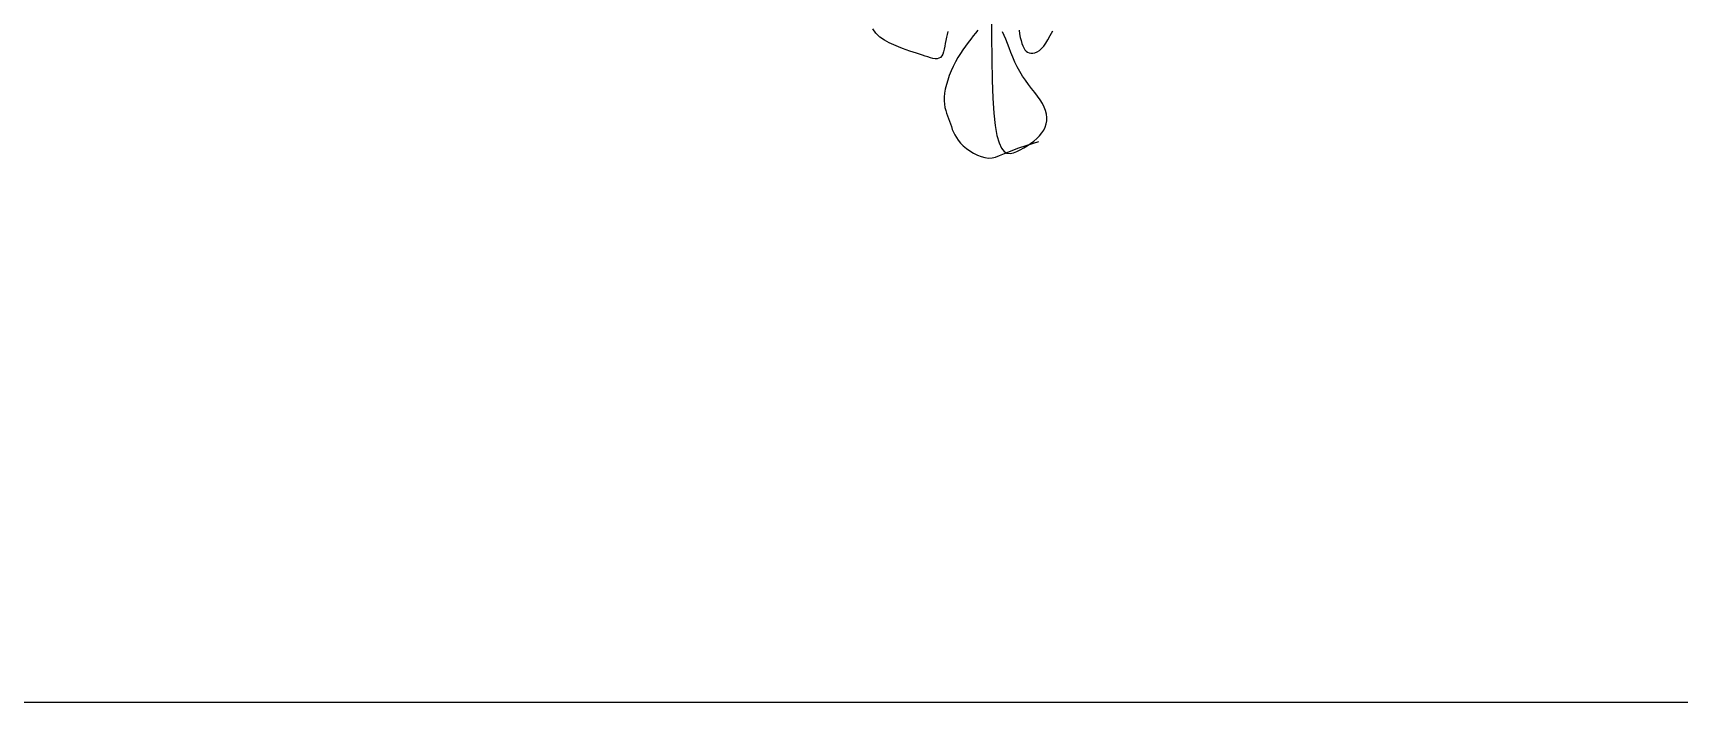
# Model space of a CAD drawing. Header units: millimetres. Extents: x 284148 to 331264, y 78716 to 101523.
# Drawn here: x 303665 to 306165, y 96471 to 97488 of the extents above; entities that cross this region are included whole.
import ezdxf

# ---------------------------------------------------------------- set-up
doc = ezdxf.new("R2010")
doc.units = ezdxf.units.MM
doc.layers.add('www.cad-blocks.net', color=7, linetype='Continuous')

# ---------------------------------------------------------------- blocks, each defined once
blk = doc.blocks.new('A$C6F4E7DED')
for p, q in [((984.5, 226.9), (984.8, 186)), ((809.5, 189.6), (804.9, 196.5)), ((815.5, 183.8), (809.5, 189.6)), ((822.3, 179.1), (815.5, 183.8)), ((829.6, 175.1), (822.3, 179.1)), ((836.8, 171.8), (829.6, 175.1)), ((915.6, 178.8), (914.8, 174.2)), ((916.5, 183.4), (915.6, 178.8)), ((917.6, 187.8), (916.5, 183.4)), ((918.8, 192.1), (917.6, 187.8)), ((949.7, 175.5), (945.7, 170.2)), ((953.6, 180.6), (949.7, 175.5)), ((957.3, 185.4), (953.6, 180.6)), ((960.8, 189.8), (957.3, 185.4)), ((964.1, 194), (960.8, 189.8)), ((984.8, 186), (985.3, 149.9)), ((1004.2, 186.4), (1001.6, 191.7)), ((1006.8, 180.5), (1004.2, 186.4)), ((1009.3, 174.1), (1006.8, 180.5)), ((1026.8, 194.4), (1027.7, 188.5)), ((1027.7, 188.5), (1028.7, 183.2)), ((1028.7, 183.2), (1029.9, 178.4)), ((1029.9, 178.4), (1031.1, 174.1)), ((1067.6, 174.4), (1070.8, 179.8)), ((1070.8, 179.8), (1074.2, 186.1)), ((1074.2, 186.1), (1078.4, 193.1)), ((843.5, 169), (836.8, 171.8)), ((849.8, 166.5), (843.5, 169)), ((855.6, 164.3), (849.8, 166.5)), ((861.1, 162.5), (855.6, 164.3)), ((866.2, 160.8), (861.1, 162.5)), ((871, 159.2), (866.2, 160.8)), ((875.6, 157.8), (871, 159.2)), ((880, 156.3), (875.6, 157.8)), ((884.3, 154.9), (880, 156.3)), ((888.4, 153.5), (884.3, 154.9)), ((892.3, 152.3), (888.4, 153.5)), ((896, 151.4), (892.3, 152.3)), ((899.4, 150.9), (896, 151.4)), ((902.5, 150.9), (899.4, 150.9)), ((905.2, 151.5), (902.5, 150.9)), ((907.5, 152.9), (905.2, 151.5)), ((909.4, 155.1), (907.5, 152.9)), ((910.9, 158), (909.4, 155.1)), ((912.1, 161.5), (910.9, 158)), ((913.1, 165.4), (912.1, 161.5)), ((914, 169.7), (913.1, 165.4)), ((914.8, 174.2), (914, 169.7)), ((933.9, 152.5), (930.3, 146)), ((937.8, 158.7), (933.9, 152.5)), ((941.7, 164.6), (937.8, 158.7)), ((945.7, 170.2), (941.7, 164.6)), ((1011.9, 167.3), (1009.3, 174.1)), ((1014.6, 160.2), (1011.9, 167.3)), ((1017.5, 153), (1014.6, 160.2)), ((1020.6, 145.7), (1017.5, 153)), ((1031.1, 174.1), (1032.4, 170.4)), ((1032.4, 170.4), (1033.9, 167.2)), ((1033.9, 167.2), (1035.6, 164.6)), ((1035.6, 164.6), (1037.5, 162.4)), ((1037.5, 162.4), (1039.6, 160.8)), ((1039.6, 160.8), (1042, 159.8)), ((1042, 159.8), (1044.8, 159.2)), ((1044.8, 159.2), (1047.8, 159.3)), ((1047.8, 159.3), (1051, 159.9)), ((1051, 159.9), (1054.3, 161.3)), ((1054.3, 161.3), (1057.7, 163.3)), ((1057.7, 163.3), (1061.1, 166.2)), ((1061.1, 166.2), (1064.4, 169.8)), ((1064.4, 169.8), (1067.6, 174.4)), ((920.9, 125.4), (918.5, 118.4)), ((923.7, 132.4), (920.9, 125.4)), ((926.9, 139.3), (923.7, 132.4)), ((930.3, 146), (926.9, 139.3)), ((985.3, 149.9), (986, 118.3)), ((1024, 138.5), (1020.6, 145.7)), ((1027.9, 131.4), (1024, 138.5)), ((1032.1, 124.6), (1027.9, 131.4)), ((914.8, 104.8), (913.7, 98.4)), ((916.4, 111.5), (914.8, 104.8)), ((918.5, 118.4), (916.4, 111.5)), ((986, 118.3), (987.2, 91.1)), ((1036.6, 118.1), (1032.1, 124.6)), ((1041.3, 111.8), (1036.6, 118.1)), ((1046, 105.7), (1041.3, 111.8)), ((1050.6, 99.8), (1046, 105.7)), ((913.1, 92.3), (913, 86.8)), ((913, 86.8), (913.5, 81.6)), ((913.7, 98.4), (913.1, 92.3)), ((913.5, 81.6), (914.3, 76.8)), ((914.3, 76.8), (915.4, 72.3)), ((987.2, 91.1), (988.7, 68.2)), ((1054.9, 94), (1050.6, 99.8)), ((1058.9, 88.4), (1054.9, 94)), ((1062.3, 82.9), (1058.9, 88.4)), ((1065, 77.5), (1062.3, 82.9)), ((1067, 72.1), (1065, 77.5)), ((915.4, 72.3), (916.8, 68)), ((916.8, 68), (918.2, 63.9)), ((918.2, 63.9), (919.8, 59.9)), ((919.8, 59.9), (921.3, 55.8)), ((921.3, 55.8), (922.7, 51.8)), ((922.7, 51.8), (924.1, 47.7)), ((988.7, 68.2), (990.7, 49.3)), ((1066.6, 47.1), (1068.1, 51.8)), ((1068.3, 66.9), (1067, 72.1)), ((1068.1, 51.8), (1068.9, 56.7)), ((1069, 61.7), (1068.3, 66.9)), ((1068.9, 56.7), (1069, 61.7)), ((924.1, 47.7), (925.5, 43.6)), ((925.5, 43.6), (927.2, 39.5)), ((927.2, 39.5), (929.2, 35.3)), ((929.2, 35.3), (931.6, 31.1)), ((931.6, 31.1), (934.5, 27)), ((934.5, 27), (938, 22.8)), ((990.7, 49.3), (993.3, 34.4)), ((993.3, 34.4), (996.4, 23.1)), ((1039.2, 19.8), (1056.7, 25.3)), ((1044.4, 22.2), (1049.3, 25.9)), ((1049.3, 25.9), (1053.8, 29.8)), ((1053.8, 29.8), (1057.9, 33.8)), ((1057.9, 33.8), (1061.5, 38.1)), ((1061.5, 38.1), (1064.4, 42.5)), ((1064.4, 42.5), (1066.6, 47.1)), ((938, 22.8), (942.2, 18.6)), ((942.2, 18.6), (947, 14.6)), ((947, 14.6), (952.3, 10.8)), ((952.3, 10.8), (957.9, 7.4)), ((957.9, 7.4), (963.6, 4.4)), ((963.6, 4.4), (969.4, 2.2)), ((969.4, 2.2), (975.1, 0.6)), ((975.1, 0.6), (980.6, 0)), ((980.6, 0), (985.8, 0.3)), ((985.8, 0.3), (991.2, 1.6)), ((991.2, 1.6), (997.3, 3.8)), ((996.4, 23.1), (1000, 15.2)), ((997.3, 3.8), (1004.6, 6.7)), ((1000, 15.2), (1004, 10.1)), ((1004, 10.1), (1008.5, 7.5)), ((1004.6, 6.7), (1013.7, 10.4)), ((1008.5, 7.5), (1013.3, 6.8)), ((1013.3, 6.8), (1018.3, 7.7)), ((1013.7, 10.4), (1025, 14.8)), ((1018.3, 7.7), (1023.4, 9.8)), ((1023.4, 9.8), (1028.7, 12.5)), ((1025, 14.8), (1039.2, 19.8)), ((1028.7, 12.5), (1034, 15.5)), ((1034, 15.5), (1039.3, 18.7)), ((1039.3, 18.7), (1044.4, 22.2))]:
    blk.add_line(p, q)
blk = doc.blocks.new('FORMAT')
at = {"color": 155, "true_color": 0x546d8e}
blk.add_line((287877.4, 96471.4), (331264, 96471.4), dxfattribs=at)

msp = doc.modelspace()

# ---------------------------------------------------------------- block references
msp.add_blockref('A$C6F4E7DED', (304136, 97297.7))
at = {"layer": 'www.cad-blocks.net'}
msp.add_blockref('FORMAT', (0, 0), dxfattribs=at)

doc.saveas('drawing.dxf')
